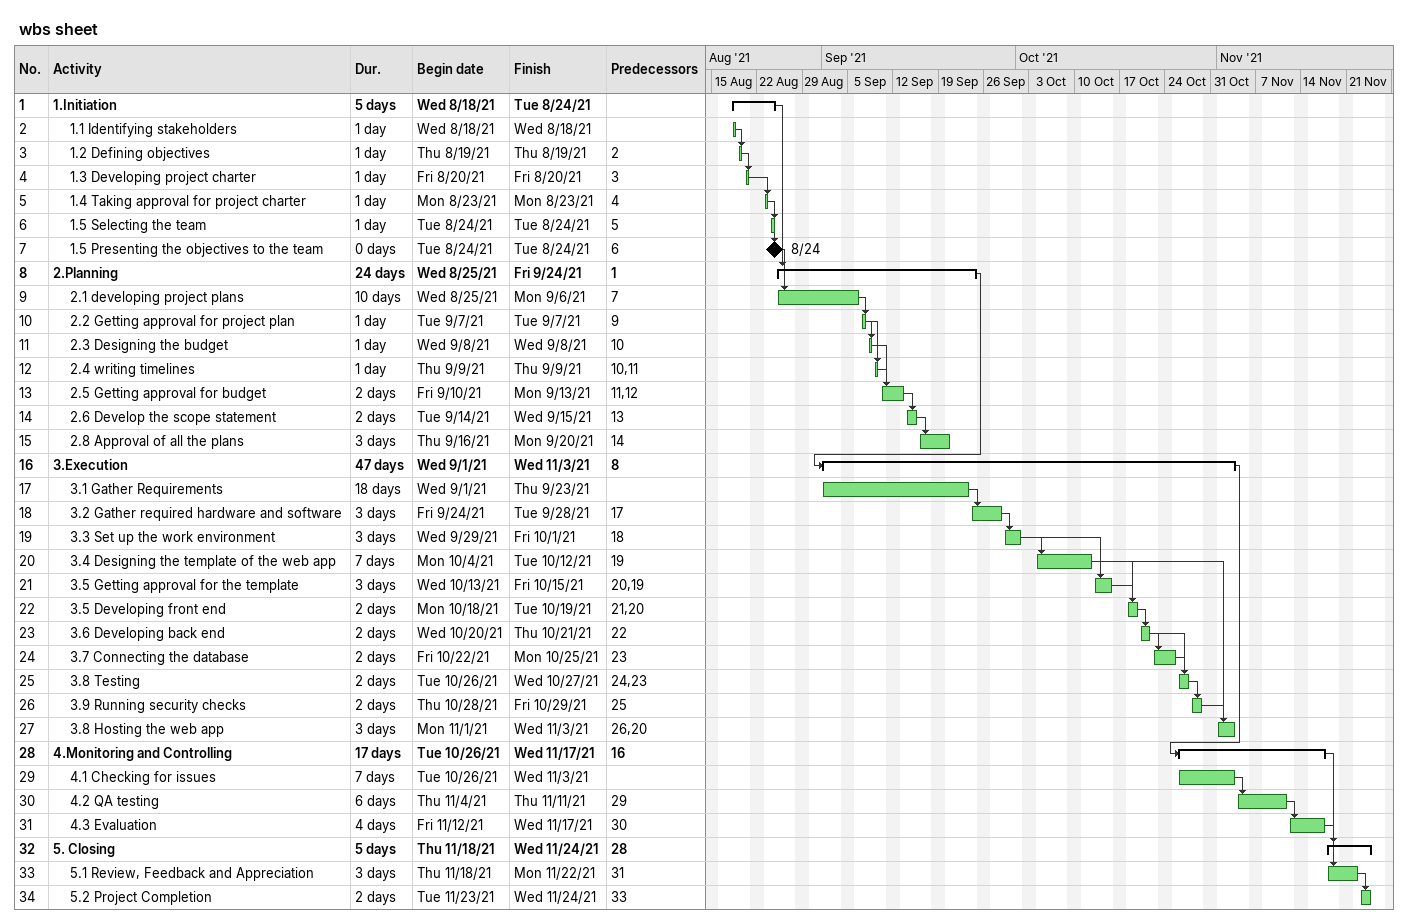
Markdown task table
wbs sheet

| ID | Level | Task | Duration | Start | Finish | Predecessors |
|---|---|---|---|---|---|---|
| 1 | 1 | **1.Initiation** | 5d | 2021-08-18 | 2021-08-24 |  |
| 2 | 2 | 1.1 Identifying stakeholders | 1d | 2021-08-18 | 2021-08-18 |  |
| 3 | 2 | 1.2 Defining objectives | 1d | 2021-08-19 | 2021-08-19 | 2 |
| 4 | 2 | 1.3 Developing project charter | 1d | 2021-08-20 | 2021-08-20 | 3 |
| 5 | 2 | 1.4 Taking approval for project charter | 1d | 2021-08-23 | 2021-08-23 | 4 |
| 6 | 2 | 1.5 Selecting the team | 1d | 2021-08-24 | 2021-08-24 | 5 |
| 7 | 2 | 1.5 Presenting the objectives to the team | 0d | 2021-08-24 | 2021-08-24 | 6 |
| 8 | 1 | **2.Planning** | 24d | 2021-08-25 | 2021-09-24 | 1 |
| 9 | 2 | 2.1 developing project plans | 10d | 2021-08-25 | 2021-09-06 | 7 |
| 10 | 2 | 2.2 Getting approval for project plan | 1d | 2021-09-07 | 2021-09-07 | 9 |
| 11 | 2 | 2.3 Designing the budget | 1d | 2021-09-08 | 2021-09-08 | 10 |
| 12 | 2 | 2.4 writing timelines | 1d | 2021-09-09 | 2021-09-09 | 10, 11 |
| 13 | 2 | 2.5 Getting approval for budget | 2d | 2021-09-10 | 2021-09-13 | 11, 12 |
| 14 | 2 | 2.6 Develop the scope statement | 2d | 2021-09-14 | 2021-09-15 | 13 |
| 15 | 2 | 2.8 Approval of all the plans | 3d | 2021-09-16 | 2021-09-20 | 14 |
| 16 | 1 | **3.Execution** | 47d | 2021-09-01 | 2021-11-03 | 8 |
| 17 | 2 | 3.1 Gather Requirements | 18d | 2021-09-01 | 2021-09-23 |  |
| 18 | 2 | 3.2 Gather required hardware and software | 3d | 2021-09-24 | 2021-09-28 | 17 |
| 19 | 2 | 3.3 Set up the work environment | 3d | 2021-09-29 | 2021-10-01 | 18 |
| 20 | 2 | 3.4 Designing the template of the web app | 7d | 2021-10-04 | 2021-10-12 | 19 |
| 21 | 2 | 3.5 Getting approval for the template | 3d | 2021-10-13 | 2021-10-15 | 20, 19 |
| 22 | 2 | 3.5 Developing front end | 2d | 2021-10-18 | 2021-10-19 | 21, 20 |
| 23 | 2 | 3.6 Developing back end | 2d | 2021-10-20 | 2021-10-21 | 22 |
| 24 | 2 | 3.7 Connecting the database | 2d | 2021-10-22 | 2021-10-25 | 23 |
| 25 | 2 | 3.8 Testing | 2d | 2021-10-26 | 2021-10-27 | 24, 23 |
| 26 | 2 | 3.9 Running security checks | 2d | 2021-10-28 | 2021-10-29 | 25 |
| 27 | 2 | 3.8 Hosting the web app | 3d | 2021-11-01 | 2021-11-03 | 26, 20 |
| 28 | 1 | **4.Monitoring and Controlling** | 17d | 2021-10-26 | 2021-11-17 | 16 |
| 29 | 2 | 4.1 Checking for issues | 7d | 2021-10-26 | 2021-11-03 |  |
| 30 | 2 | 4.2 QA testing | 6d | 2021-11-04 | 2021-11-11 | 29 |
| 31 | 2 | 4.3 Evaluation | 4d | 2021-11-12 | 2021-11-17 | 30 |
| 32 | 1 | **5. Closing** | 5d | 2021-11-18 | 2021-11-24 | 28 |
| 33 | 2 | 5.1 Review, Feedback and Appreciation | 3d | 2021-11-18 | 2021-11-22 | 31 |
| 34 | 2 | 5.2 Project Completion | 2d | 2021-11-23 | 2021-11-24 | 33 |
